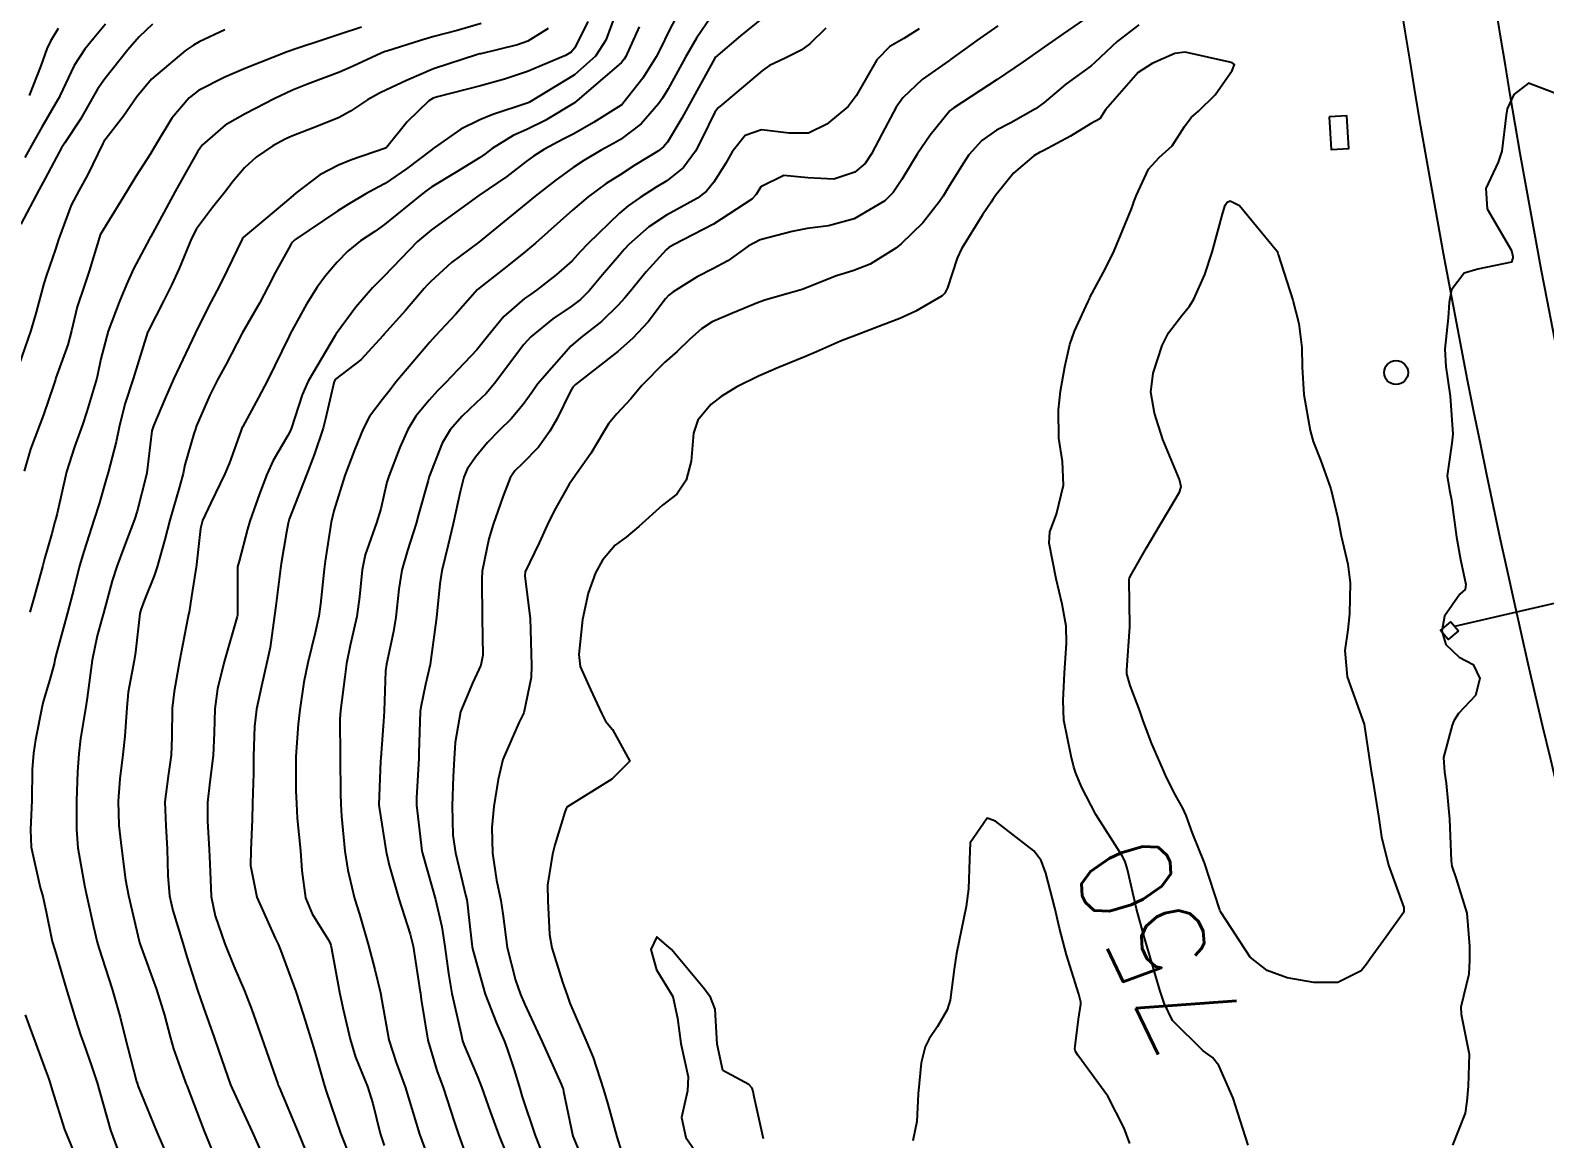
# Model space of a CAD drawing. Header units: metres. Extents: x 318500 to 325275, y 7408834 to 7428799.
# Drawn here: x 319900.8 to 319965.3, y 7411079.8 to 7411127 of the extents above; entities that cross this region are included whole.
import ezdxf
from ezdxf.enums import TextEntityAlignment as Align

# ---------------------------------------------------------------- set-up
doc = ezdxf.new("R2010")
doc.units = ezdxf.units.M
doc.header["$MEASUREMENT"] = 0
for name, color, linetype in [('Armário', 45, 'Continuous'), ('Cotas', 45, 'Continuous'), ('Curvas de Nivel 1m', 11, 'Continuous'), ('Curvas de Nivel 5m', 15, 'Continuous'), ('Linha Férrea', 20, 'Continuous'), ('Postes', 20, 'Continuous'), ('Pórticos', 45, 'Continuous')]:
    doc.layers.add(name, color=color, linetype=linetype)
doc.styles.add('Style-STANDARD', font='STANDARD.shx')

msp = doc.modelspace()

# ---------------------------------------------------------------- linework, layer by layer
at = {"layer": 'Armário'}
msp.add_lwpolyline([(319956.148, 7411123.285), (319956.237, 7411121.897), (319956.996, 7411121.945), (319956.907, 7411123.333)], close=True, dxfattribs=at)
at = {"layer": 'Curvas de Nivel 1m', "flags": 128}
for points, elevation in [([(319924.58, 7411127.344), (319924.025, 7411126.234), (319923.868, 7411126.046), (319923.629, 7411125.896), (319922.013, 7411125.227), (319921.04, 7411124.9), (319920.007, 7411124.609), (319918.182, 7411124.148), (319918.001, 7411124.087), (319917.806, 7411123.973), (319916.895, 7411123.078), (319916.026, 7411121.999), (319915.997, 7411121.973), (319915.969, 7411121.957), (319914.522, 7411121.454), (319913.958, 7411121.231), (319913.165, 7411120.819), (319912.161, 7411120.047), (319911.938, 7411119.853), (319910.522, 7411118.667), (319909.921, 7411118.16), (319909.881, 7411118.12), (319909.856, 7411118.081), (319909.225, 7411116.762), (319908.891, 7411116.09), (319908.542, 7411115.432), (319907.877, 7411114.1), (319907.86, 7411114.066), (319906.942, 7411112.113), (319906.604, 7411111.343), (319906.081, 7411110.126), (319906.022, 7411109.911), (319905.804, 7411108.13), (319905.779, 7411107.999), (319905.395, 7411106.502), (319905.279, 7411106.135), (319904.857, 7411105.025), (319904.531, 7411104.142), (319904.33, 7411103.534), (319903.954, 7411102.147), (319903.898, 7411101.948), (319903.69, 7411101.184), (319903.468, 7411100.153), (319903.261, 7411098.551), (319903.205, 7411098.157), (319902.976, 7411096.814), (319902.903, 7411096.161), (319902.851, 7411095.4), (319902.803, 7411094.162), (319902.806, 7411092.938), (319902.868, 7411092.161), (319903.152, 7411090.55), (319903.239, 7411090.155), (319903.291, 7411089.907), (319903.527, 7411088.815), (319903.684, 7411088.148), (319903.762, 7411087.902), (319904.327, 7411086.142), (319904.661, 7411084.95), (319904.871, 7411084.136), (319905.369, 7411082.202), (319905.392, 7411082.13), (319905.438, 7411081.997), (319906.202, 7411080.118), (319906.822, 7411078.674)], 761), ([(319928.347, 7411127.534), (319928.036, 7411126.937), (319927.673, 7411126.196), (319927.495, 7411125.845), (319926.92, 7411124.941), (319926.078, 7411123.859), (319926.041, 7411123.818), (319925.999, 7411123.785), (319924.82, 7411123.045), (319923.98, 7411122.572), (319923.536, 7411122.337), (319922.733, 7411121.909), (319922.265, 7411121.616), (319921.962, 7411121.385), (319921.129, 7411120.751), (319919.94, 7411119.94), (319917.925, 7411118.478), (319917.334, 7411117.979), (319916.635, 7411117.263), (319915.897, 7411116.487), (319915.654, 7411116.242), (319915.416, 7411116.005), (319914.699, 7411115.19), (319913.86, 7411114.048), (319913.848, 7411114.033), (319913.817, 7411113.978), (319912.675, 7411112.037), (319912.424, 7411111.448), (319911.96, 7411110.048), (319911.919, 7411109.938), (319911.805, 7411109.716), (319911.189, 7411108.656), (319910.917, 7411108.059), (319910.603, 7411107.231), (319910.186, 7411106.066), (319910.09, 7411105.731), (319909.734, 7411104.367), (319909.67, 7411104.132), (319909.664, 7411104.071), (319909.662, 7411102.109), (319909.657, 7411102.071), (319909.646, 7411102.017), (319909.091, 7411100.079), (319908.818, 7411098.928), (319908.699, 7411098.084), (319908.666, 7411097.053), (319908.628, 7411096.085), (319908.492, 7411094.97), (319908.388, 7411094.088), (319908.38, 7411093.296), (319908.458, 7411092.087), (319908.497, 7411091.145), (319908.544, 7411090.085), (319908.716, 7411089.266), (319909.123, 7411088.076), (319909.506, 7411087.114), (319909.959, 7411086.065), (319910.278, 7411085.262), (319910.705, 7411084.058), (319911.376, 7411082.115), (319911.401, 7411082.05), (319911.439, 7411081.964), (319912.247, 7411080.037), (319912.846, 7411078.571)], 758), ([(319930.002, 7411127.811), (319929.211, 7411126.643), (319928.747, 7411125.829), (319928.006, 7411124.478), (319927.762, 7411124.083), (319927.594, 7411123.844), (319926.85, 7411122.988), (319925.977, 7411122.33), (319925.681, 7411122.158), (319925.151, 7411121.872), (319924.411, 7411121.436), (319923.959, 7411121.132), (319923.241, 7411120.611), (319922.336, 7411119.914), (319921.937, 7411119.583), (319921.025, 7411118.833), (319919.92, 7411117.94), (319918.78, 7411117.084), (319917.895, 7411116.273), (319917.745, 7411116.119), (319917.619, 7411115.974), (319916.815, 7411115.047), (319915.884, 7411114), (319915.86, 7411113.973), (319914.912, 7411112.946), (319913.841, 7411112.125), (319913.776, 7411112.021), (319913.415, 7411110.427), (319913.311, 7411110.027), (319912.927, 7411108.899), (319912.596, 7411108.038), (319911.863, 7411106.151), (319911.834, 7411106.049), (319911.821, 7411105.987), (319911.753, 7411105.597), (319911.524, 7411104.261), (319911.488, 7411104.052), (319911.29, 7411102.471), (319911.246, 7411102.055), (319911.049, 7411100.693), (319910.916, 7411100.058), (319910.68, 7411099.044), (319910.476, 7411098.062), (319910.382, 7411097.32), (319910.351, 7411096.063), (319910.339, 7411095.336), (319910.303, 7411094.063), (319910.286, 7411093.366), (319910.233, 7411092.063), (319910.221, 7411091.403), (319910.48, 7411090.061), (319911.265, 7411088.31), (319911.397, 7411088.051), (319911.516, 7411087.772), (319912.145, 7411086.04), (319912.478, 7411085.031), (319912.782, 7411084.03), (319912.936, 7411083.509), (319913.37, 7411082.021), (319913.437, 7411081.799), (319914.053, 7411080.01), (319914.495, 7411078.902)], 757), ([(319932.046, 7411127.518), (319931.086, 7411126.743), (319930.02, 7411125.83), (319929.995, 7411125.786), (319928.915, 7411123.826), (319928.591, 7411123.231), (319927.976, 7411122.211), (319927.808, 7411122.007), (319927.587, 7411121.844), (319926.589, 7411121.226), (319925.954, 7411120.824), (319925.37, 7411120.447), (319924.599, 7411119.88), (319923.934, 7411119.311), (319922.355, 7411117.913), (319922.12, 7411117.714), (319921.914, 7411117.545), (319921.012, 7411116.82), (319919.89, 7411115.94), (319918.949, 7411114.879), (319918.102, 7411113.966), (319917.857, 7411113.699), (319916.41, 7411111.991), (319916.162, 7411111.668), (319915.829, 7411111.24), (319915.289, 7411110.527), (319915.015, 7411110.002), (319914.664, 7411109.14), (319914.231, 7411108.013), (319913.765, 7411106.509), (319913.659, 7411106.022), (319913.394, 7411104.366), (319913.35, 7411104.026), (319913.194, 7411102.541), (319913.127, 7411102.029), (319912.975, 7411101.313), (319912.657, 7411100.035), (319912.486, 7411099.219), (319912.314, 7411098.04), (319912.249, 7411097.432), (319912.153, 7411096.042), (319912.152, 7411094.588), (319912.174, 7411094.041), (319912.209, 7411093.422), (319912.341, 7411092.038), (319912.406, 7411091.189), (319912.557, 7411090.035), (319912.85, 7411089.347), (319913.522, 7411088.262), (319913.604, 7411088.102), (319913.632, 7411088.018), (319913.665, 7411087.87), (319914.009, 7411086.012), (319914.144, 7411085.346), (319914.455, 7411084.005), (319914.695, 7411083.243), (319915.196, 7411081.994), (319915.429, 7411081.273), (319915.744, 7411079.987), (319915.904, 7411079.484)], 756), ([(319945.958, 7411127.601), (319944.825, 7411126.825), (319944.03, 7411126.267), (319943.651, 7411126), (319943.12, 7411125.634), (319942.012, 7411124.877), (319940.163, 7411123.678), (319940.071, 7411123.607), (319939.998, 7411123.539), (319939.164, 7411122.507), (319938.606, 7411121.694), (319938.361, 7411121.299), (319937.954, 7411120.616), (319937.588, 7411120.063), (319937.228, 7411119.711), (319935.932, 7411118.952), (319934.825, 7411118.643), (319933.928, 7411118.529), (319933.29, 7411118.403), (319931.923, 7411118.048), (319931.418, 7411117.788), (319930.55, 7411117.161), (319929.905, 7411116.821), (319929.243, 7411116.477), (319928.221, 7411115.835), (319928.029, 7411115.697), (319927.885, 7411115.536), (319927.147, 7411114.565), (319926.484, 7411113.851), (319925.854, 7411113.296), (319924.057, 7411111.887), (319923.948, 7411111.779), (319923.835, 7411111.576), (319923.273, 7411110.44), (319922.959, 7411109.899), (319922.477, 7411109.226), (319921.789, 7411108.519), (319921.481, 7411108.218), (319921.28, 7411107.917), (319920.96, 7411107.11), (319920.552, 7411105.928), (319920.365, 7411105.317), (319920.089, 7411103.935), (319920.066, 7411103.594), (319920.077, 7411101.934), (319920.111, 7411100.361), (319920.032, 7411099.935), (319919.669, 7411099.174), (319919.162, 7411097.947), (319918.932, 7411096.649), (319918.895, 7411095.951), (319918.852, 7411095.191), (319918.801, 7411093.952), (319918.832, 7411092.7), (319918.943, 7411091.949), (319919.389, 7411090.095), (319919.434, 7411089.942), (319919.448, 7411089.85), (319919.531, 7411089.069), (319919.638, 7411088.055), (319919.656, 7411087.938), (319919.698, 7411087.757), (319920.217, 7411085.929), (319920.696, 7411084.698), (319921.031, 7411083.916), (319921.147, 7411083.605), (319921.448, 7411082.702), (319921.688, 7411081.908), (319921.79, 7411081.551), (319922.34, 7411079.901), (319922.964, 7411078.317)], 752), ([(319906.037, 7411127.235), (319905.472, 7411126.695), (319904.999, 7411126.145), (319904.007, 7411124.909), (319903.697, 7411124.469), (319903.527, 7411124.165), (319902.972, 7411123.184), (319902.309, 7411122.177), (319902.175, 7411121.97), (319901.961, 7411121.577), (319901.472, 7411120.662), (319901.213, 7411120.191), (319900.443, 7411118.72)], 766), ([(319914.942, 7411127.106), (319914.032, 7411126.812), (319913.442, 7411126.616), (319912.021, 7411126.139), (319911.956, 7411126.116), (319911.773, 7411126.054), (319910.013, 7411125.36), (319909.121, 7411124.977), (319908.003, 7411124.408), (319907.604, 7411124.106), (319906.87, 7411123.233), (319906.2, 7411122.127), (319906.116, 7411121.979), (319905.964, 7411121.72), (319905.336, 7411120.753), (319904.958, 7411120.145), (319903.923, 7411118.443), (319903.822, 7411118.26), (319903.787, 7411118.161), (319903.348, 7411116.715), (319903.165, 7411116.167), (319902.842, 7411115.203), (319902.594, 7411114.173), (319902.443, 7411113.585), (319901.932, 7411112.179), (319901.908, 7411112.111), (319901.836, 7411111.889), (319901.403, 7411110.6), (319901.246, 7411110.188), (319900.853, 7411109.136), (319900.58, 7411108.198)], 764), ([(319904.036, 7411127.233), (319903.546, 7411126.646), (319903.164, 7411126.169), (319902.713, 7411125.473), (319902.1, 7411124.179), (319902.063, 7411124.115), (319901.997, 7411124.004), (319901.324, 7411122.846), (319900.968, 7411122.195), (319900.606, 7411121.554)], 767), ([(319902.033, 7411127.05), (319901.702, 7411126.507), (319901.55, 7411126.187), (319901.286, 7411125.465), (319900.792, 7411124.198)], 768), ([(319920.04, 7411127.258), (319919.019, 7411126.971), (319918.031, 7411126.709), (319917.459, 7411126.548), (319916.021, 7411126.092), (319915.951, 7411126.071), (319915.787, 7411126.002), (319914.587, 7411125.442), (319914.012, 7411125.192), (319912.649, 7411124.683), (319912.004, 7411124.431), (319911.223, 7411124.062), (319910.429, 7411123.638), (319909.99, 7411123.425), (319909.134, 7411122.937), (319908.178, 7411122.098), (319908.083, 7411121.984), (319907.966, 7411121.806), (319907.344, 7411120.714), (319907.009, 7411120.114), (319905.961, 7411118.17), (319905.937, 7411118.13), (319905.92, 7411118.097), (319905.229, 7411116.812), (319904.937, 7411116.144), (319904.625, 7411115.403), (319904.151, 7411114.156), (319903.848, 7411112.983), (319903.708, 7411112.295), (319903.674, 7411112.162), (319903.242, 7411110.742), (319903.059, 7411110.168), (319902.725, 7411109.237), (319902.377, 7411108.171), (319901.978, 7411106.393), (319901.923, 7411106.178), (319901.887, 7411106.049), (319901.75, 7411105.545), (319901.448, 7411104.47), (319901.367, 7411104.185), (319901.015, 7411102.886), (319900.821, 7411102.193)], 763), ([(319922.899, 7411127.045), (319922.029, 7411126.512), (319921.588, 7411126.363), (319920.021, 7411125.978), (319919.99, 7411125.971), (319919.883, 7411125.942), (319918.014, 7411125.337), (319916.858, 7411124.837), (319916.004, 7411124.433), (319915.708, 7411124.297), (319915.202, 7411124.008), (319914.479, 7411123.528), (319913.989, 7411123.265), (319913.115, 7411122.901), (319911.976, 7411122.469), (319911.687, 7411122.341), (319911.173, 7411122.062), (319910.46, 7411121.575), (319909.956, 7411121.114), (319909.478, 7411120.554), (319909.123, 7411120.088), (319908.602, 7411119.425), (319907.924, 7411118.514), (319907.7, 7411118.103), (319907.182, 7411116.829), (319906.859, 7411116.115), (319906.533, 7411115.468), (319905.861, 7411114.165), (319905.847, 7411114.143), (319905.835, 7411114.105), (319905.217, 7411112.139), (319904.878, 7411111.091), (319904.645, 7411110.147), (319904.503, 7411109.446), (319904.153, 7411108.146), (319904.069, 7411107.855), (319903.767, 7411106.807), (319903.564, 7411106.153), (319903.116, 7411104.783), (319902.939, 7411104.162), (319902.69, 7411103.191), (319902.427, 7411102.169), (319901.952, 7411100.445), (319901.891, 7411100.177), (319901.852, 7411100.002), (319901.667, 7411099.321), (319901.401, 7411098.437), (319901.338, 7411098.185), (319901.062, 7411096.754), (319900.976, 7411096.19), (319900.917, 7411095.495), (319900.902, 7411094.19), (319900.845, 7411092.927), (319900.871, 7411092.19), (319901.253, 7411090.475), (319901.347, 7411090.183), (319901.388, 7411090.032), (319901.532, 7411089.359), (319901.726, 7411088.381), (319901.774, 7411088.176), (319901.881, 7411087.808), (319902.364, 7411086.167), (319902.765, 7411084.867), (319902.99, 7411084.157), (319903.114, 7411083.812), (319903.447, 7411082.874), (319903.685, 7411082.148), (319903.786, 7411081.795), (319904.251, 7411080.142), (319904.745, 7411078.781)], 762), ([(319926.775, 7411127.117), (319926.204, 7411125.858), (319926.136, 7411125.741), (319926.018, 7411125.61), (319924.021, 7411123.89), (319922.768, 7411123.128), (319921.983, 7411122.754), (319921.409, 7411122.496), (319920.512, 7411121.935), (319920.201, 7411121.703), (319919.964, 7411121.545), (319918.97, 7411120.94), (319917.945, 7411120.307), (319917.746, 7411120.17), (319917.5, 7411119.977), (319915.927, 7411118.703), (319915.517, 7411118.411), (319914.897, 7411118.01), (319914.36, 7411117.569), (319913.906, 7411117.106), (319913.409, 7411116.516), (319913.057, 7411116.032), (319912.605, 7411115.313), (319911.905, 7411114.049), (319911.859, 7411113.956), (319910.943, 7411112.063), (319910.561, 7411111.337), (319909.873, 7411110.069), (319909.854, 7411110.025), (319909.808, 7411109.909), (319909.317, 7411108.548), (319909.122, 7411108.08), (319908.526, 7411106.847), (319908.175, 7411106.094), (319908.088, 7411105.762), (319907.897, 7411104.097), (319907.879, 7411103.946), (319907.711, 7411102.86), (319907.601, 7411102.202), (319907.579, 7411102.102), (319907.547, 7411101.951), (319907.199, 7411100.107), (319906.961, 7411098.81), (319906.888, 7411098.111), (319906.874, 7411096.869), (319906.842, 7411096.112), (319906.706, 7411095.208), (319906.57, 7411094.115), (319906.605, 7411093.094), (319906.673, 7411092.113), (319906.69, 7411090.976), (319906.767, 7411090.112), (319906.91, 7411089.486), (319907.329, 7411088.103), (319907.511, 7411087.517), (319907.966, 7411086.093), (319908.215, 7411085.353), (319908.669, 7411084.082), (319908.871, 7411083.495), (319909.372, 7411082.071), (319909.437, 7411081.903), (319910.289, 7411080.061), (319911.007, 7411078.432)], 759), ([(319938.7, 7411127.034), (319938.034, 7411126.632), (319937.45, 7411126.287), (319936.897, 7411125.717), (319936.005, 7411124.189), (319935.667, 7411123.735), (319934.765, 7411122.972), (319933.983, 7411122.595), (319933.158, 7411122.592), (319931.984, 7411122.743), (319931.281, 7411122.49), (319930.734, 7411121.799), (319930.455, 7411121.31), (319929.951, 7411120.514), (319929.639, 7411120.12), (319929.257, 7411119.82), (319927.933, 7411119.101), (319927.175, 7411118.6), (319926.336, 7411117.856), (319926.133, 7411117.642), (319925.913, 7411117.38), (319925.211, 7411116.56), (319924.634, 7411115.879), (319924.264, 7411115.504), (319923.88, 7411115.217), (319923.088, 7411114.685), (319922.151, 7411113.916), (319921.857, 7411113.597), (319920.607, 7411111.929), (319920.255, 7411111.512), (319919.827, 7411111.104), (319919.23, 7411110.538), (319918.718, 7411109.956), (319918.377, 7411109.386), (319917.833, 7411107.969), (319917.778, 7411107.803), (319917.377, 7411106.36), (319917.269, 7411105.975), (319916.901, 7411104.82), (319916.66, 7411103.981), (319916.529, 7411103.171), (319916.403, 7411101.983), (319916.303, 7411101.375), (319916.011, 7411099.987), (319915.972, 7411099.69), (319915.909, 7411097.987), (319915.898, 7411097.736), (319915.768, 7411095.989), (319915.76, 7411095.847), (319915.686, 7411093.989), (319915.692, 7411093.896), (319915.995, 7411091.986), (319916.121, 7411091.425), (319916.531, 7411089.98), (319917.014, 7411088.486), (319917.145, 7411087.974), (319917.449, 7411086.012), (319917.452, 7411085.97), (319917.486, 7411085.706), (319917.766, 7411083.965), (319918.157, 7411082.669), (319918.416, 7411081.955), (319918.907, 7411080.459), (319919.074, 7411079.945), (319919.397, 7411079.047)], 754), ([(319942.043, 7411127.165), (319941.152, 7411126.545), (319940.021, 7411125.73), (319939.993, 7411125.708), (319939.95, 7411125.681), (319938.824, 7411124.879), (319938.004, 7411124.101), (319937.72, 7411123.704), (319937.116, 7411122.58), (319936.669, 7411121.72), (319936.389, 7411121.299), (319935.958, 7411120.935), (319935.056, 7411120.641), (319933.954, 7411120.691), (319932.928, 7411120.797), (319931.948, 7411120.316), (319931.745, 7411119.981), (319931.571, 7411119.786), (319929.929, 7411118.726), (319928.232, 7411117.835), (319928.03, 7411117.727), (319927.917, 7411117.633), (319927.064, 7411116.687), (319926.38, 7411115.855), (319926.158, 7411115.584), (319925.881, 7411115.273), (319925.164, 7411114.578), (319924.271, 7411113.884), (319923.856, 7411113.522), (319922.443, 7411111.904), (319922.192, 7411111.549), (319921.827, 7411111.033), (319921.311, 7411110.424), (319920.811, 7411109.925), (319920.313, 7411109.422), (319919.793, 7411108.802), (319919.444, 7411108.287), (319919.307, 7411107.947), (319919.144, 7411107.32), (319918.848, 7411105.954), (319918.64, 7411105.063), (319918.37, 7411103.96), (319918.285, 7411103.398), (319918.144, 7411101.963), (319917.894, 7411100.179), (319917.862, 7411099.967), (319917.667, 7411099.114), (319917.468, 7411098.156), (319917.447, 7411097.972), (319917.392, 7411096.204), (319917.382, 7411095.972), (319917.284, 7411094.293), (319917.291, 7411093.973), (319917.514, 7411092.027), (319917.529, 7411091.97), (319917.568, 7411091.821), (319918.094, 7411089.962), (319918.361, 7411088.79), (319918.495, 7411087.955), (319918.646, 7411086.809), (319918.791, 7411085.95), (319919.189, 7411084.219), (319919.252, 7411083.943), (319919.3, 7411083.784), (319919.455, 7411083.416), (319919.896, 7411082.385), (319920.067, 7411081.931), (319920.424, 7411080.926), (319920.798, 7411079.919), (319921.388, 7411078.442)], 753), ([(319948.044, 7411127.203), (319947.122, 7411126.495), (319946.179, 7411125.598), (319946.019, 7411125.465), (319944.939, 7411124.683), (319944.003, 7411123.882), (319943.653, 7411123.625), (319942.591, 7411123.041), (319941.986, 7411122.719), (319941.355, 7411122.283), (319940.808, 7411121.667), (319940.48, 7411121.155), (319939.949, 7411120.3), (319939.712, 7411119.914), (319939.557, 7411119.684), (319938.845, 7411118.777), (319937.922, 7411117.878), (319937.696, 7411117.703), (319936.611, 7411117.018), (319935.905, 7411116.751), (319935.132, 7411116.511), (319933.894, 7411116.002), (319933.717, 7411115.937), (319933.109, 7411115.768), (319932.163, 7411115.499), (319931.884, 7411115.403), (319930.739, 7411114.935), (319929.871, 7411114.558), (319929.419, 7411114.264), (319928.927, 7411113.819), (319928.382, 7411113.298), (319927.85, 7411112.828), (319926.882, 7411111.844), (319926.409, 7411111.274), (319925.822, 7411110.635), (319925.465, 7411110.216), (319925.248, 7411109.868), (319924.716, 7411108.956), (319923.96, 7411107.887), (319923.777, 7411107.623), (319923.153, 7411106.51), (319922.854, 7411105.899), (319922.505, 7411105.146), (319921.916, 7411103.908), (319921.899, 7411103.737), (319922.126, 7411101.906), (319922.146, 7411101.455), (319922.178, 7411099.905), (319922.165, 7411099.413), (319921.851, 7411097.908), (319921.793, 7411097.764), (319921.644, 7411097.488), (319920.968, 7411095.92), (319920.761, 7411095.073), (319920.584, 7411093.925), (319920.495, 7411093.018), (319920.524, 7411091.926), (319920.691, 7411090.785), (319920.873, 7411089.92), (319920.959, 7411089.344), (319921.15, 7411087.916), (319921.499, 7411086.523), (319921.718, 7411085.908), (319921.904, 7411085.486), (319922.637, 7411083.898), (319923.442, 7411082.094), (319923.504, 7411081.952), (319923.526, 7411081.889), (319923.55, 7411081.777), (319923.946, 7411079.882), (319924.345, 7411078.927)], 751), ([(319947.665, 7411079.566), (319947.42, 7411080.218), (319946.725, 7411081.577), (319945.457, 7411083.326), (319945.349, 7411083.481), (319945.329, 7411083.592), (319945.337, 7411083.716), (319945.479, 7411084.861), (319945.574, 7411085.504), (319945.572, 7411085.589), (319945.495, 7411085.924), (319944.967, 7411087.598), (319944.664, 7411088.736), (319944.469, 7411089.606), (319944.087, 7411091.087), (319943.89, 7411091.615), (319943.576, 7411092.029), (319941.94, 7411093.299), (319941.596, 7411093.417), (319940.866, 7411092.371), (319940.841, 7411091.657), (319940.801, 7411090.407), (319940.691, 7411089.658), (319940.493, 7411088.698), (319940.281, 7411087.662), (319940.185, 7411086.988), (319940.01, 7411085.665), (319939.885, 7411085.265), (319939.473, 7411084.546), (319939.121, 7411084.02), (319938.942, 7411083.678), (319938.776, 7411083.003), (319938.647, 7411081.682), (319938.595, 7411080.51), (319938.427, 7411079.685)], 749), ([(319932.068, 7411079.77), (319931.662, 7411081.551), (319931.621, 7411081.777), (319931.583, 7411081.92), (319931.443, 7411082.08), (319930.328, 7411082.676), (319930.096, 7411083.8), (319930.001, 7411085.284), (319929.802, 7411085.805), (319929.496, 7411086.216), (319928.151, 7411087.824), (319927.525, 7411088.362), (319927.268, 7411087.834), (319927.507, 7411086.969), (319928.205, 7411085.823), (319928.397, 7411084.9), (319928.54, 7411083.819), (319928.856, 7411082.406), (319928.831, 7411081.816), (319928.567, 7411080.675), (319928.752, 7411079.817), (319929.396, 7411078.906)], 749), ([(319900.623, 7411085.043), (319900.94, 7411084.188), (319901.082, 7411083.811), (319901.446, 7411082.807), (319901.617, 7411082.353), (319901.678, 7411082.176), (319901.769, 7411081.841), (319902.299, 7411080.167), (319902.93, 7411078.614)], 763)]:
    msp.add_lwpolyline(points, dxfattribs=dict(at, elevation=elevation))
at = {"layer": 'Curvas de Nivel 1m', "elevation": 751, "flags": 128}
msp.add_lwpolyline([(319951.943, 7411119.718), (319952.342, 7411119.514), (319953.065, 7411118.633), (319953.921, 7411117.586), (319953.955, 7411117.525), (319953.966, 7411117.489), (319953.984, 7411117.424), (319954.61, 7411115.479), (319954.868, 7411114.482), (319954.995, 7411113.473), (319955.003, 7411112.624), (319955.078, 7411111.471), (319955.348, 7411109.936), (319955.47, 7411109.465), (319955.798, 7411108.641), (319956.228, 7411107.453), (319956.521, 7411106.202), (319956.664, 7411105.446), (319956.946, 7411104.238), (319957.049, 7411103.44), (319957.022, 7411102.128), (319956.948, 7411101.441), (319956.817, 7411100.569), (319956.914, 7411099.441), (319957.65, 7411097.43), (319957.943, 7411095.427), (319958.012, 7411095.03), (319958.262, 7411093.423), (319958.387, 7411092.623), (319958.687, 7411091.419), (319959.34, 7411089.615), (319959.338, 7411089.412), (319958.576, 7411088.373), (319957.897, 7411087.426), (319957.741, 7411087.203), (319957.512, 7411086.922), (319956.526, 7411086.423), (319955.505, 7411086.429), (319954.358, 7411086.627), (319953.512, 7411086.928), (319952.787, 7411087.497), (319951.539, 7411089.415), (319951.511, 7411089.482), (319951.503, 7411089.511), (319951.488, 7411089.563), (319950.842, 7411091.521), (319950.332, 7411092.786), (319950.059, 7411093.533), (319949.922, 7411093.854), (319949.609, 7411094.395), (319949.226, 7411095.156), (319949.056, 7411095.548), (319948.6, 7411096.591), (319948.232, 7411097.561), (319948.086, 7411097.993), (319947.673, 7411099.077), (319947.539, 7411099.571), (319947.532, 7411099.721), (319947.67, 7411101.57), (319947.667, 7411101.603), (319947.635, 7411103.571), (319947.65, 7411103.652), (319947.734, 7411103.82), (319948.377, 7411104.934), (319948.743, 7411105.555), (319949.778, 7411107.301), (319949.85, 7411107.539), (319949.785, 7411107.841), (319949.068, 7411109.551), (319948.71, 7411110.673), (319948.563, 7411111.559), (319948.66, 7411112.369), (319949.046, 7411113.552), (319949.318, 7411114.098), (319949.879, 7411114.836), (319950.201, 7411115.22), (319950.396, 7411115.532), (319950.857, 7411116.575), (319951.165, 7411117.521), (319951.619, 7411119.205), (319951.73, 7411119.522), (319951.81, 7411119.653)], close=True, dxfattribs=at)
at = {"layer": 'Curvas de Nivel 5m', "flags": 128}
for points, elevation in [([(319925.826, 7411127.863), (319925.343, 7411126.558), (319924.916, 7411125.877), (319924.012, 7411125.077), (319922.103, 7411123.918), (319922.037, 7411123.882), (319921.999, 7411123.866), (319920.541, 7411123.385), (319919.988, 7411123.169), (319919.168, 7411122.766), (319918.04, 7411121.969), (319918, 7411121.939), (319917.969, 7411121.919), (319916.865, 7411121.077), (319915.947, 7411120.452), (319915.658, 7411120.289), (319915.133, 7411120.008), (319914.385, 7411119.566), (319913.933, 7411119.283), (319912.104, 7411118.047), (319912.008, 7411117.959), (319911.917, 7411117.819), (319911.28, 7411116.678), (319910.972, 7411116.064), (319910.598, 7411115.35), (319909.86, 7411114.08), (319909.174, 7411112.76), (319908.809, 7411112.09), (319908.487, 7411111.433), (319907.908, 7411110.099), (319907.883, 7411110.025), (319907.805, 7411109.789), (319907.426, 7411108.465), (319907.345, 7411108.107), (319907.197, 7411107.531), (319906.785, 7411106.115), (319906.576, 7411105.29), (319906.238, 7411104.122), (319906.109, 7411103.74), (319905.709, 7411102.726), (319905.546, 7411102.288), (319905.51, 7411102.132), (319905.321, 7411100.496), (319905.26, 7411100.134), (319905.014, 7411098.783), (319904.947, 7411098.137), (319904.859, 7411096.91), (319904.777, 7411096.138), (319904.647, 7411095.103), (319904.579, 7411094.14), (319904.615, 7411093.11), (319904.717, 7411092.139), (319904.894, 7411090.793), (319905.023, 7411090.135), (319905.471, 7411088.18), (319905.486, 7411088.13), (319905.519, 7411088.036), (319906.217, 7411086.119), (319906.561, 7411085.026), (319906.793, 7411084.11), (319906.942, 7411083.595), (319907.441, 7411082.207), (319907.469, 7411082.128), (319907.48, 7411082.099), (319907.505, 7411082.033), (319908.242, 7411080.088), (319908.858, 7411078.607)], 760), ([(319909.128, 7411126.994), (319908.026, 7411126.485), (319907.783, 7411126.344), (319907.447, 7411126.109), (319906.008, 7411124.9), (319905.374, 7411124.139), (319904.814, 7411123.321), (319903.971, 7411122.236), (319903.941, 7411122.19), (319903.924, 7411122.16), (319903.288, 7411120.829), (319902.918, 7411120.17), (319902.585, 7411119.522), (319902.078, 7411118.178), (319902.036, 7411118.061), (319901.912, 7411117.661), (319901.534, 7411116.547), (319901.422, 7411116.187), (319901.09, 7411114.973), (319900.865, 7411114.195), (319900.357, 7411112.714)], 765), ([(319934.721, 7411127.068), (319934.03, 7411126.405), (319933.661, 7411126.129), (319932.953, 7411125.771), (319932.324, 7411125.47), (319932.015, 7411125.261), (319930.285, 7411123.806), (319930.132, 7411123.674), (319929.995, 7411123.487), (319929.444, 7411122.352), (319929.169, 7411121.822), (319928.663, 7411121.126), (319927.951, 7411120.571), (319927.498, 7411120.293), (319926.81, 7411119.851), (319926.297, 7411119.496), (319925.933, 7411119.189), (319924.581, 7411117.88), (319924.263, 7411117.537), (319923.909, 7411117.156), (319923.241, 7411116.559), (319922.399, 7411115.912), (319922.103, 7411115.701), (319921.884, 7411115.547), (319921.011, 7411114.79), (319920.308, 7411113.936), (319919.854, 7411113.363), (319918.522, 7411111.96), (319918.184, 7411111.615), (319917.829, 7411111.229), (319917.26, 7411110.537), (319916.913, 7411109.979), (319916.572, 7411109.209), (319916.103, 7411107.987), (319916.028, 7411107.737), (319915.766, 7411106.59), (319915.587, 7411105.993), (319915.102, 7411104.637), (319914.971, 7411104.001), (319914.86, 7411102.855), (319914.739, 7411102.004), (319914.458, 7411100.778), (319914.307, 7411100.011), (319914.24, 7411099.443), (319914.046, 7411098.014), (319914.022, 7411097.636), (319914.034, 7411096.014), (319914.051, 7411094.46), (319914.065, 7411094.013), (319914.096, 7411093.509), (319914.241, 7411092.01), (319914.362, 7411091.204), (319914.65, 7411090.003), (319914.861, 7411089.328), (319915.24, 7411087.994), (319915.505, 7411086.976), (319915.754, 7411085.987), (319915.817, 7411085.654), (319916.112, 7411083.983), (319916.421, 7411083.01), (319916.799, 7411081.976), (319917.41, 7411079.97), (319918.147, 7411077.958)], 755), ([(319952.698, 7411079.497), (319952.359, 7411080.567), (319952.065, 7411081.504), (319951.454, 7411082.892), (319951.179, 7411083.236), (319950.784, 7411083.52), (319949.479, 7411084.809), (319949.121, 7411085.546), (319948.944, 7411086.103), (319948.523, 7411087.555), (319948.293, 7411088.324), (319947.944, 7411089.564), (319947.565, 7411091.24), (319947.463, 7411091.571), (319947.333, 7411091.813), (319946.217, 7411093.584), (319945.612, 7411094.761), (319945.367, 7411095.344), (319945.283, 7411095.595), (319945.161, 7411096.063), (319944.851, 7411097.602), (319944.825, 7411098.44), (319944.886, 7411099.602), (319944.963, 7411100.871), (319944.953, 7411101.601), (319944.788, 7411102.529), (319944.529, 7411103.608), (319944.232, 7411105.133), (319944.26, 7411105.612), (319944.535, 7411106.375), (319944.844, 7411107.604), (319944.792, 7411108.608), (319944.635, 7411109.608), (319944.62, 7411110.816), (319944.716, 7411111.607), (319944.891, 7411112.645), (319945.106, 7411113.601), (319945.305, 7411114.162), (319945.887, 7411115.423), (319945.944, 7411115.535), (319945.967, 7411115.589), (319946.637, 7411116.855), (319947, 7411117.579), (319947.741, 7411119.375), (319947.81, 7411119.572), (319947.841, 7411119.672), (319947.946, 7411119.957), (319948.46, 7411121.065), (319948.918, 7411121.556), (319949.463, 7411122.062), (319949.99, 7411122.874), (319950.271, 7411123.262), (319950.585, 7411123.534), (319951.301, 7411124.234), (319952.017, 7411125.259), (319952.115, 7411125.519), (319952.021, 7411125.597), (319951.918, 7411125.624), (319950.028, 7411126.047), (319949.583, 7411125.99), (319948.62, 7411125.561), (319948.016, 7411125.184), (319946.622, 7411123.591), (319946.383, 7411123.205), (319945.991, 7411122.992), (319945.131, 7411122.46), (319943.973, 7411121.841), (319943.822, 7411121.772), (319943.581, 7411121.626), (319942.711, 7411120.887), (319941.944, 7411119.939), (319941.83, 7411119.763), (319941.759, 7411119.653), (319941.39, 7411119.114), (319940.491, 7411117.671), (319940.314, 7411117.274), (319939.895, 7411116.004), (319939.783, 7411115.78), (319939.675, 7411115.673), (319938.557, 7411115.013), (319937.875, 7411114.7), (319937.155, 7411114.426), (319935.863, 7411113.938), (319935.711, 7411113.883), (319935.341, 7411113.735), (319934.322, 7411113.279), (319933.853, 7411113.082), (319932.696, 7411112.614), (319931.845, 7411112.252), (319930.93, 7411111.794), (319930.258, 7411111.38), (319929.828, 7411111.037), (319929.268, 7411110.366), (319929.086, 7411109.817), (319928.99, 7411108.62), (319928.764, 7411107.82), (319928.375, 7411107.223), (319927.769, 7411106.746), (319926.751, 7411105.845), (319926.21, 7411105.396), (319925.748, 7411105.05), (319925.203, 7411104.403), (319924.911, 7411103.872), (319924.595, 7411102.999), (319924.359, 7411101.88), (319924.195, 7411100.392), (319924.26, 7411099.881), (319924.698, 7411098.907), (319925.186, 7411097.867), (319925.336, 7411097.555), (319925.64, 7411097.195), (319926.37, 7411095.849), (319925.612, 7411095.082), (319923.695, 7411093.889), (319923.654, 7411093.835), (319923.597, 7411093.672), (319923.181, 7411092.289), (319923.078, 7411091.895), (319922.872, 7411090.575), (319922.876, 7411089.897), (319922.954, 7411088.467), (319923.043, 7411087.895), (319923.498, 7411086.433), (319923.697, 7411085.887), (319923.822, 7411085.548), (319924.541, 7411083.874), (319924.811, 7411083.227), (319925.252, 7411081.863), (319925.431, 7411081.244), (319925.819, 7411079.854), (319925.999, 7411079.253)], 750), ([(319966.013, 7411124.201), (319964.647, 7411124.725), (319964.013, 7411124.237), (319963.738, 7411123.628), (319963.685, 7411123.363), (319963.51, 7411121.824), (319963.346, 7411121.359), (319962.831, 7411120.239), (319962.884, 7411119.366), (319963.924, 7411117.6), (319963.98, 7411117.349), (319963.981, 7411117.288), (319963.916, 7411117.102), (319962.483, 7411116.8), (319961.909, 7411116.63), (319961.358, 7411115.928), (319961.269, 7411115.389), (319961.215, 7411114.725), (319961.077, 7411113.392), (319961.119, 7411112.652), (319961.304, 7411111.388), (319961.426, 7411109.775), (319961.38, 7411109.386), (319961.177, 7411108.001), (319961.283, 7411107.387), (319961.37, 7411106.98), (319961.58, 7411105.383), (319961.746, 7411104.445), (319961.979, 7411103.376), (319961.941, 7411103.163), (319961.724, 7411102.962), (319961.069, 7411102.03), (319960.955, 7411101.391), (319961.129, 7411100.823), (319961.689, 7411100.278), (319962.28, 7411099.966), (319962.572, 7411099.367), (319962.391, 7411098.647), (319961.657, 7411097.874), (319961.463, 7411097.572), (319961.386, 7411097.384), (319961.017, 7411096.001), (319961.06, 7411095.388), (319961.143, 7411094.915), (319961.273, 7411093.385), (319961.345, 7411091.612), (319961.381, 7411091.383), (319961.562, 7411090.841), (319962.01, 7411089.373), (319962.123, 7411087.969), (319962.126, 7411087.371), (319962.097, 7411086.785), (319961.765, 7411085.376), (319961.781, 7411085.08), (319962.122, 7411083.37), (319962.078, 7411082.002), (319962.02, 7411081.371), (319961.95, 7411080.855), (319961.412, 7411079.499)], 750)]:
    msp.add_lwpolyline(points, dxfattribs=dict(at, elevation=elevation))
at = {"layer": 'Linha Férrea'}
for points in [[(320278.586, 7410637.586, 0.100983), (320172.348, 7410808.477, 0.013159), (320105.116, 7410877.284), (320077.103, 7410905.542, -0.026864), (320028.438, 7410961.98, -0.102439), (319965.896, 7411094.642, -0.053533), (319954.368, 7411181.564), (319952.78, 7411225.236, -0.009762), (319952.576, 7411330.857), (319952.634, 7411390.844), (319952.34, 7411429.828, -0.008197), (319952.807, 7411504.548, -0.011538), (319954.311, 7411568.679, -0.05682), (319977.945, 7411719.71, -0.025283), (319999.761, 7411780.131, -0.012111), (320067.92, 7411932.396)], [(320282.851, 7410638.027, 0.100687), (320180.06, 7410806.177, 0.011092), (320120.466, 7410867.672, -0.002948), (320074.601, 7410914.641, -0.012103), (320041.955, 7410951.321, -0.045686), (320001.626, 7411011.637, -0.107338), (319959.135, 7411167.149, -0.013326), (319956.166, 7411264.323), (319956.87, 7411367.641), (319956.367, 7411462.441, -0.006604), (319958.562, 7411572.592, -0.050397), (319978.275, 7411705.857, -0.036163), (320008.849, 7411791.346), (320030.524, 7411841.112, -0.005892)]]:
    msp.add_lwpolyline(points, format="xyb", dxfattribs=at)
at = {"layer": 'Postes'}
msp.add_circle((319959.002, 7411112.398), 0.509, dxfattribs=at)
at = {"layer": 'Pórticos'}
msp.add_lwpolyline([(319961.501, 7411101.595), (319971.094, 7411103.809)], dxfattribs=at)
msp.add_lwpolyline([(319961.664, 7411101.405), (319961.225, 7411101.03), (319960.9, 7411101.41), (319961.339, 7411101.785)], close=True, dxfattribs=at)

# ---------------------------------------------------------------- texts
at = {"layer": 'Cotas', "style": 'Style-STANDARD'}
msp.add_text('750', height=4, rotation=115.56261, dxfattribs=at).set_placement((319948.855, 7411088.022, 750), align=Align.MIDDLE_CENTER)

doc.saveas('drawing.dxf')
